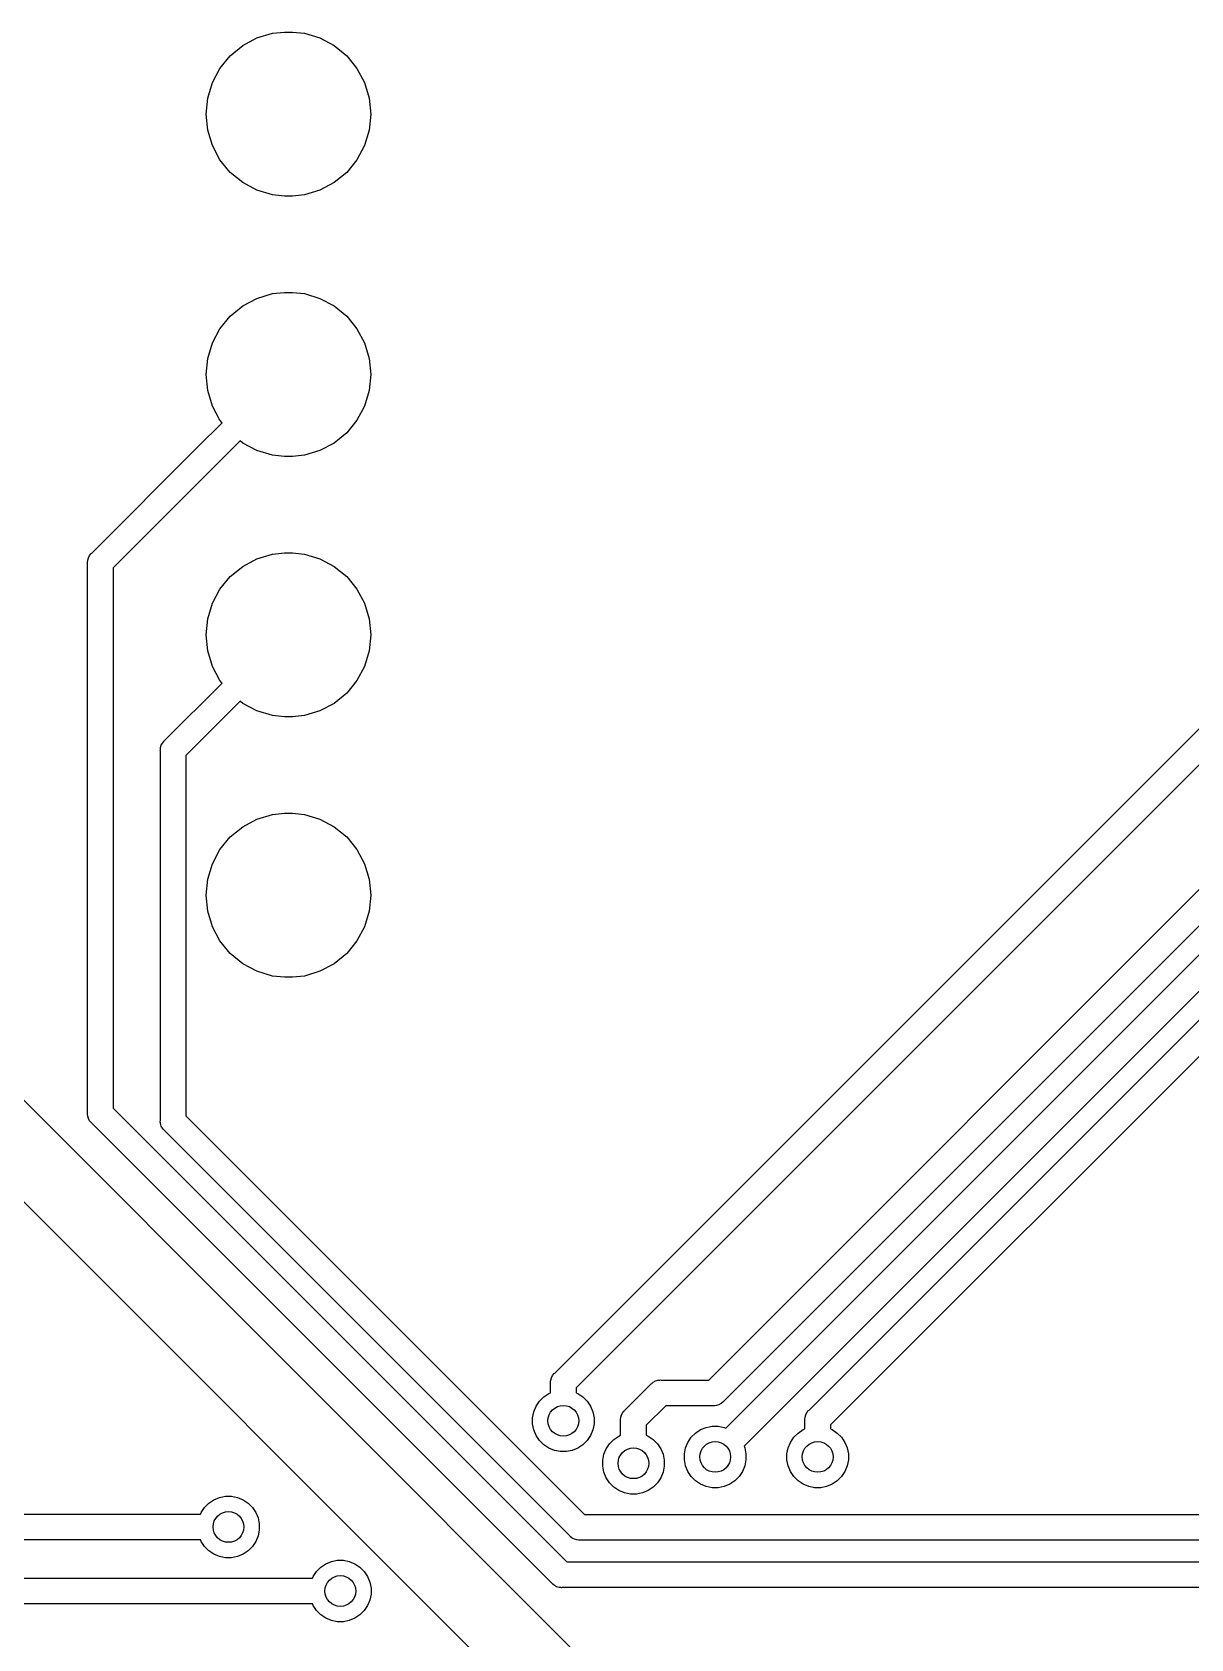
# Model space of a CAD drawing. Extents: x 0.8 to 4.31, y -4.31 to -0.81.
# Drawn here: x 1.677 to 2.122, y -3.135 to -2.518 of the extents above; entities that cross this region are included whole.
import ezdxf

# ---------------------------------------------------------------- set-up
doc = ezdxf.new("R2010")
doc.units = 0
doc.header["$MEASUREMENT"] = 0
doc.layers.add('BLACK', color=7, linetype='CONTINUOUS')

msp = doc.modelspace()

# ---------------------------------------------------------------- linework, layer by layer
at = {"layer": 'BLACK', "linetype": 'CONTINUOUS'}
for p, q in [((1.76884, -2.51817), (1.77347, -2.51772)), ((1.77347, -2.51772), (1.77656, -2.51772)), ((1.77656, -2.51772), (1.78119, -2.51817)), ((1.75264, -2.52683), (1.75743, -2.5229)), ((1.75743, -2.5229), (1.7629, -2.51997)), ((1.7629, -2.51997), (1.76884, -2.51817)), ((1.78119, -2.51817), (1.78713, -2.51997)), ((1.78713, -2.51997), (1.7926, -2.5229)), ((1.7926, -2.5229), (1.79739, -2.52683)), ((1.7487, -2.53163), (1.75264, -2.52683)), ((1.79739, -2.52683), (1.80133, -2.53163)), ((1.74578, -2.5371), (1.7487, -2.53163)), ((1.80133, -2.53163), (1.80426, -2.5371)), ((1.74398, -2.54304), (1.74578, -2.5371)), ((1.80426, -2.5371), (1.80606, -2.54304)), ((1.74337, -2.54921), (1.74398, -2.54304)), ((1.80606, -2.54304), (1.80666, -2.54921)), ((1.74398, -2.55539), (1.74337, -2.54921)), ((1.80666, -2.54921), (1.80606, -2.55539)), ((1.74578, -2.56132), (1.74398, -2.55539)), ((1.80606, -2.55539), (1.80426, -2.56132)), ((1.7487, -2.5668), (1.74578, -2.56132)), ((1.75264, -2.57159), (1.7487, -2.5668)), ((1.80133, -2.5668), (1.79739, -2.57159)), ((1.80426, -2.56132), (1.80133, -2.5668)), ((1.75743, -2.57553), (1.75264, -2.57159)), ((1.79739, -2.57159), (1.7926, -2.57553)), ((1.7629, -2.57845), (1.75743, -2.57553)), ((1.76884, -2.58025), (1.7629, -2.57845)), ((1.78713, -2.57845), (1.78119, -2.58025)), ((1.7926, -2.57553), (1.78713, -2.57845)), ((1.77347, -2.58071), (1.76884, -2.58025)), ((1.77656, -2.58071), (1.77347, -2.58071)), ((1.78119, -2.58025), (1.77656, -2.58071)), ((1.75743, -2.6229), (1.7629, -2.61997)), ((1.7629, -2.61997), (1.76884, -2.61817)), ((1.76884, -2.61817), (1.77347, -2.61772)), ((1.77347, -2.61772), (1.77656, -2.61772)), ((1.77656, -2.61772), (1.78119, -2.61817)), ((1.78119, -2.61817), (1.78713, -2.61997)), ((1.78713, -2.61997), (1.7926, -2.6229)), ((1.7487, -2.63163), (1.75264, -2.62683)), ((1.75264, -2.62683), (1.75743, -2.6229)), ((1.7926, -2.6229), (1.79739, -2.62683)), ((1.79739, -2.62683), (1.80133, -2.63163)), ((1.74578, -2.6371), (1.7487, -2.63163)), ((1.80133, -2.63163), (1.80426, -2.6371)), ((1.74398, -2.64304), (1.74578, -2.6371)), ((1.80426, -2.6371), (1.80606, -2.64304)), ((1.74337, -2.64921), (1.74398, -2.64304)), ((1.80606, -2.64304), (1.80666, -2.64921)), ((1.74398, -2.65539), (1.74337, -2.64921)), ((1.80666, -2.64921), (1.80606, -2.65539)), ((1.74578, -2.66132), (1.74398, -2.65539)), ((1.80606, -2.65539), (1.80426, -2.66132)), ((1.7487, -2.6668), (1.74578, -2.66132)), ((1.80426, -2.66132), (1.80133, -2.6668)), ((1.74021, -2.67706), (1.7495, -2.66777)), ((1.7495, -2.66777), (1.7487, -2.6668)), ((1.79739, -2.67159), (1.7926, -2.67553)), ((1.80133, -2.6668), (1.79739, -2.67159)), ((1.69945, -2.71782), (1.74021, -2.67706)), ((1.74021, -2.67706), (1.74021, -2.67706)), ((1.75646, -2.67473), (1.74717, -2.68402)), ((1.75743, -2.67553), (1.75646, -2.67473)), ((1.7629, -2.67845), (1.75743, -2.67553)), ((1.7926, -2.67553), (1.78713, -2.67845)), ((1.74717, -2.68402), (1.70768, -2.72351)), ((1.74717, -2.68402), (1.74717, -2.68402)), ((1.76884, -2.68025), (1.7629, -2.67845)), ((1.77347, -2.68071), (1.76884, -2.68025)), ((1.77656, -2.68071), (1.77347, -2.68071)), ((1.78119, -2.68025), (1.77656, -2.68071)), ((1.78713, -2.67845), (1.78119, -2.68025)), ((1.87732, -3.03277), (2.22015, -2.68995)), ((1.93649, -3.03543), (2.28014, -2.69178)), ((2.22584, -2.69818), (1.88555, -3.03846)), ((2.28837, -2.69747), (1.94218, -3.04366)), ((1.69781, -2.72147), (1.69791, -2.72051)), ((1.69783, -2.72171), (1.69781, -2.72147)), ((1.69791, -2.72051), (1.69819, -2.71958)), ((1.69819, -2.71958), (1.69864, -2.71873)), ((1.69864, -2.71873), (1.69911, -2.71816)), ((1.69911, -2.71816), (1.69926, -2.71798)), ((1.69911, -2.71816), (1.69911, -2.71816)), ((1.69926, -2.71798), (1.69945, -2.71782)), ((1.75743, -2.7229), (1.7629, -2.71997)), ((1.7629, -2.71997), (1.76884, -2.71817)), ((1.76884, -2.71817), (1.77347, -2.71772)), ((1.77347, -2.71772), (1.77656, -2.71772)), ((1.77656, -2.71772), (1.78119, -2.71817)), ((1.78119, -2.71817), (1.78713, -2.71997)), ((1.78713, -2.71997), (1.7926, -2.7229)), ((1.69783, -2.93283), (1.69783, -2.72171)), ((1.70768, -2.72351), (1.70768, -2.93103)), ((1.7487, -2.73163), (1.75264, -2.72683)), ((1.75264, -2.72683), (1.75743, -2.7229)), ((1.7926, -2.7229), (1.79739, -2.72683)), ((1.79739, -2.72683), (1.80133, -2.73163)), ((1.74578, -2.7371), (1.7487, -2.73163)), ((1.80133, -2.73163), (1.80426, -2.7371)), ((1.74398, -2.74304), (1.74578, -2.7371)), ((1.80426, -2.7371), (1.80606, -2.74304)), ((1.74337, -2.74921), (1.74398, -2.74304)), ((1.80606, -2.74304), (1.80666, -2.74921)), ((1.74398, -2.75539), (1.74337, -2.74921)), ((1.80666, -2.74921), (1.80606, -2.75539)), ((1.74578, -2.76132), (1.74398, -2.75539)), ((1.80606, -2.75539), (1.80426, -2.76132)), ((1.5048, -2.75951), (2.11389, -3.3686)), ((1.7487, -2.7668), (1.74578, -2.76132)), ((1.80426, -2.76132), (1.80133, -2.7668)), ((1.72742, -2.78985), (1.7495, -2.76777)), ((1.7495, -2.76777), (1.7487, -2.7668)), ((1.80133, -2.7668), (1.79739, -2.77159)), ((1.75646, -2.77473), (1.73565, -2.79554)), ((1.75743, -2.77553), (1.75646, -2.77473)), ((1.7629, -2.77845), (1.75743, -2.77553)), ((1.7926, -2.77553), (1.78713, -2.77845)), ((1.79739, -2.77159), (1.7926, -2.77553)), ((2.10954, -3.40323), (1.48532, -2.779)), ((1.76884, -2.78025), (1.7629, -2.77845)), ((1.77347, -2.78071), (1.76884, -2.78025)), ((1.77656, -2.78071), (1.77347, -2.78071)), ((1.78119, -2.78025), (1.77656, -2.78071)), ((1.78713, -2.77845), (1.78119, -2.78025)), ((1.94309, -3.05388), (2.2076, -2.78938)), ((1.72578, -2.7935), (1.7258, -2.79326)), ((1.7258, -2.79375), (1.72578, -2.7935)), ((1.7258, -2.79326), (1.72587, -2.79254)), ((1.7258, -2.79326), (1.7258, -2.79326)), ((1.7258, -2.93574), (1.7258, -2.79375)), ((1.72587, -2.79254), (1.72616, -2.79161)), ((1.72616, -2.79161), (1.72661, -2.79076)), ((1.72661, -2.79076), (1.72723, -2.79001)), ((1.72723, -2.79001), (1.72742, -2.78985)), ((1.73565, -2.79554), (1.73565, -2.93395)), ((2.21329, -2.79761), (1.95005, -3.06084)), ((1.75743, -2.8229), (1.7629, -2.81997)), ((1.7629, -2.81997), (1.76884, -2.81817)), ((1.76884, -2.81817), (1.77347, -2.81772)), ((1.77347, -2.81772), (1.77656, -2.81772)), ((1.77656, -2.81772), (1.78119, -2.81817)), ((1.78119, -2.81817), (1.78713, -2.81997)), ((1.78713, -2.81997), (1.7926, -2.8229)), ((1.75264, -2.82683), (1.75743, -2.8229)), ((1.7926, -2.8229), (1.79739, -2.82683)), ((1.97504, -3.047), (2.20054, -2.82149)), ((1.74578, -2.8371), (1.7487, -2.83163)), ((1.7487, -2.83163), (1.75264, -2.82683)), ((1.79739, -2.82683), (1.80133, -2.83163)), ((1.80133, -2.83163), (1.80426, -2.8371)), ((2.20623, -2.82972), (1.98327, -3.05268)), ((1.74398, -2.84304), (1.74578, -2.8371)), ((1.80426, -2.8371), (1.80606, -2.84304)), ((1.74337, -2.84921), (1.74398, -2.84304)), ((1.80606, -2.84304), (1.80666, -2.84921)), ((1.74398, -2.85539), (1.74337, -2.84921)), ((1.80666, -2.84921), (1.80606, -2.85539)), ((1.74578, -2.86132), (1.74398, -2.85539)), ((1.80606, -2.85539), (1.80426, -2.86132)), ((1.7487, -2.8668), (1.74578, -2.86132)), ((1.80426, -2.86132), (1.80133, -2.8668)), ((1.75264, -2.87159), (1.7487, -2.8668)), ((1.80133, -2.8668), (1.79739, -2.87159)), ((1.75743, -2.87553), (1.75264, -2.87159)), ((1.7629, -2.87845), (1.75743, -2.87553)), ((1.7926, -2.87553), (1.78713, -2.87845)), ((1.79739, -2.87159), (1.7926, -2.87553)), ((1.76884, -2.88025), (1.7629, -2.87845)), ((1.77347, -2.88071), (1.76884, -2.88025)), ((1.77656, -2.88071), (1.77347, -2.88071)), ((1.78119, -2.88025), (1.77656, -2.88071)), ((1.78713, -2.87845), (1.78119, -2.88025)), ((1.70768, -2.93103), (1.88196, -3.10531)), ((1.69781, -2.93307), (1.69783, -2.93283)), ((1.69783, -2.93331), (1.69781, -2.93307)), ((1.69791, -2.93404), (1.69783, -2.93331)), ((1.69783, -2.93331), (1.69783, -2.93331)), ((1.69819, -2.93496), (1.69791, -2.93404)), ((1.69864, -2.93582), (1.69819, -2.93496)), ((1.69926, -2.93657), (1.69864, -2.93582)), ((1.69945, -2.93672), (1.69926, -2.93657)), ((1.87627, -3.11355), (1.69945, -2.93672)), ((1.72578, -2.93598), (1.7258, -2.93574)), ((1.72587, -2.93695), (1.72578, -2.93598)), ((1.72616, -2.93788), (1.72587, -2.93695)), ((1.73565, -2.93395), (1.88879, -3.08709)), ((1.72661, -2.93873), (1.72616, -2.93788)), ((1.72696, -2.93916), (1.72661, -2.93873)), ((1.72723, -2.93948), (1.72696, -2.93916)), ((1.72742, -2.93963), (1.72723, -2.93948)), ((1.8831, -3.09532), (1.72742, -2.93963)), ((1.87569, -3.03642), (1.87571, -3.03618)), ((1.87571, -3.03618), (1.87578, -3.03546)), ((1.87571, -3.03618), (1.87571, -3.03618)), ((1.87578, -3.03546), (1.87606, -3.03453)), ((1.87606, -3.03453), (1.87652, -3.03367)), ((1.87652, -3.03367), (1.87713, -3.03293)), ((1.87713, -3.03293), (1.87732, -3.03277)), ((1.91461, -3.0367), (1.91517, -3.03624)), ((1.91517, -3.03624), (1.91603, -3.03579)), ((1.91517, -3.03624), (1.91517, -3.03624)), ((1.91517, -3.03624), (1.91517, -3.03624)), ((1.91603, -3.03579), (1.91695, -3.0355)), ((1.91695, -3.0355), (1.91768, -3.03543)), ((1.91768, -3.03543), (1.91792, -3.03541)), ((1.91768, -3.03543), (1.91768, -3.03543)), ((1.91792, -3.03541), (1.91816, -3.03543)), ((1.91816, -3.03543), (1.93649, -3.03543)), ((1.87146, -3.04356), (1.8731, -3.04192)), ((1.8731, -3.04192), (1.87504, -3.04062)), ((1.87504, -3.04062), (1.87571, -3.04035)), ((1.87571, -3.03666), (1.87569, -3.03642)), ((1.87571, -3.04035), (1.87571, -3.03666)), ((1.88555, -3.03846), (1.88555, -3.04035)), ((1.88555, -3.04035), (1.88623, -3.04062)), ((1.88623, -3.04062), (1.88816, -3.04192)), ((1.88816, -3.04192), (1.8898, -3.04356)), ((1.90427, -3.04705), (1.91427, -3.03705)), ((1.91427, -3.03705), (1.91442, -3.03686)), ((1.91442, -3.03686), (1.91461, -3.0367)), ((1.91461, -3.0367), (1.91461, -3.0367)), ((1.86882, -3.04993), (1.86927, -3.04765)), ((1.86927, -3.04765), (1.87016, -3.0455)), ((1.87016, -3.0455), (1.87146, -3.04356)), ((1.8898, -3.04356), (1.8911, -3.0455)), ((1.8911, -3.0455), (1.89199, -3.04765)), ((1.89199, -3.04765), (1.89244, -3.04993)), ((1.90301, -3.04881), (1.90346, -3.04795)), ((1.90346, -3.04795), (1.90392, -3.04739)), ((1.90392, -3.04739), (1.90408, -3.0472)), ((1.90392, -3.04739), (1.90392, -3.04739)), ((1.90408, -3.0472), (1.90427, -3.04705)), ((1.91996, -3.04528), (1.9125, -3.05274)), ((1.93829, -3.04528), (1.91996, -3.04528)), ((1.93853, -3.0453), (1.93829, -3.04528)), ((1.93877, -3.04528), (1.93853, -3.0453)), ((1.93949, -3.0452), (1.93877, -3.04528)), ((1.93877, -3.04528), (1.93877, -3.04528)), ((1.94042, -3.04492), (1.93949, -3.0452)), ((1.94127, -3.04447), (1.94042, -3.04492)), ((1.94202, -3.04385), (1.94127, -3.04447)), ((1.94218, -3.04366), (1.94202, -3.04385)), ((1.97378, -3.04875), (1.97423, -3.0479)), ((1.97423, -3.0479), (1.97485, -3.04715)), ((1.97485, -3.04715), (1.97504, -3.047)), ((1.86882, -3.05225), (1.86882, -3.04993)), ((1.86927, -3.05454), (1.86882, -3.05225)), ((1.87016, -3.05669), (1.86927, -3.05454)), ((1.89199, -3.05454), (1.8911, -3.05669)), ((1.89244, -3.05225), (1.89199, -3.05454)), ((1.89244, -3.04993), (1.89244, -3.05225)), ((1.90263, -3.0507), (1.90272, -3.04973)), ((1.90265, -3.05094), (1.90263, -3.0507)), ((1.90265, -3.05666), (1.90265, -3.05094)), ((1.90272, -3.04973), (1.90301, -3.04881)), ((1.9125, -3.05274), (1.9125, -3.05666)), ((1.93145, -3.05579), (1.93338, -3.05449)), ((1.93338, -3.05449), (1.93553, -3.0536)), ((1.93553, -3.0536), (1.93781, -3.05315)), ((1.93781, -3.05315), (1.94014, -3.05315)), ((1.94014, -3.05315), (1.94242, -3.0536)), ((1.94242, -3.0536), (1.94309, -3.05388)), ((1.97082, -3.05579), (1.97275, -3.05449)), ((1.97275, -3.05449), (1.97343, -3.05421)), ((1.9734, -3.05065), (1.97343, -3.05041)), ((1.97343, -3.05089), (1.9734, -3.05065)), ((1.97343, -3.0504), (1.9735, -3.04968)), ((1.97343, -3.05041), (1.97343, -3.0504)), ((1.97343, -3.05421), (1.97343, -3.05089)), ((1.9735, -3.04968), (1.97378, -3.04875)), ((1.98327, -3.05268), (1.98327, -3.05421)), ((1.98327, -3.05421), (1.98394, -3.05449)), ((1.98394, -3.05449), (1.98588, -3.05579)), ((1.87146, -3.05862), (1.87016, -3.05669)), ((1.8731, -3.06027), (1.87146, -3.05862)), ((1.87504, -3.06156), (1.8731, -3.06027)), ((1.88816, -3.06027), (1.88623, -3.06156)), ((1.8898, -3.05862), (1.88816, -3.06027)), ((1.8911, -3.05669), (1.8898, -3.05862)), ((1.89711, -3.06181), (1.8984, -3.05987)), ((1.8984, -3.05987), (1.90005, -3.05823)), ((1.90005, -3.05823), (1.90198, -3.05693)), ((1.90198, -3.05693), (1.90265, -3.05666)), ((1.9125, -3.05666), (1.91317, -3.05693)), ((1.91317, -3.05693), (1.9151, -3.05823)), ((1.9151, -3.05823), (1.91675, -3.05987)), ((1.91675, -3.05987), (1.91804, -3.06181)), ((1.92762, -3.06152), (1.92851, -3.05937)), ((1.92851, -3.05937), (1.9298, -3.05743)), ((1.9298, -3.05743), (1.93145, -3.05579)), ((1.95005, -3.06084), (1.95033, -3.06152)), ((1.96699, -3.06152), (1.96788, -3.05937)), ((1.96788, -3.05937), (1.96917, -3.05743)), ((1.96917, -3.05743), (1.97082, -3.05579)), ((1.98588, -3.05579), (1.98752, -3.05743)), ((1.98752, -3.05743), (1.98881, -3.05937)), ((1.98881, -3.05937), (1.9897, -3.06152)), ((1.87719, -3.06245), (1.87504, -3.06156)), ((1.87947, -3.0629), (1.87719, -3.06245)), ((1.88179, -3.0629), (1.87947, -3.0629)), ((1.88408, -3.06245), (1.88179, -3.0629)), ((1.88623, -3.06156), (1.88408, -3.06245)), ((1.89576, -3.06624), (1.89622, -3.06396)), ((1.89576, -3.06856), (1.89576, -3.06624)), ((1.89622, -3.06396), (1.89711, -3.06181)), ((1.91804, -3.06181), (1.91893, -3.06396)), ((1.91893, -3.06396), (1.91939, -3.06624)), ((1.91939, -3.06624), (1.91939, -3.06856)), ((1.92717, -3.0638), (1.92762, -3.06152)), ((1.92717, -3.06612), (1.92717, -3.0638)), ((1.92762, -3.06841), (1.92717, -3.06612)), ((1.95033, -3.06152), (1.95079, -3.0638)), ((1.95079, -3.06612), (1.95033, -3.06841)), ((1.95079, -3.0638), (1.95079, -3.06612)), ((1.96654, -3.0638), (1.96699, -3.06152)), ((1.96654, -3.06612), (1.96654, -3.0638)), ((1.96699, -3.06841), (1.96654, -3.06612)), ((1.9897, -3.06152), (1.99016, -3.0638)), ((1.99016, -3.06612), (1.9897, -3.06841)), ((1.99016, -3.0638), (1.99016, -3.06612)), ((1.89622, -3.07085), (1.89576, -3.06856)), ((1.89711, -3.073), (1.89622, -3.07085)), ((1.8984, -3.07493), (1.89711, -3.073)), ((1.91804, -3.073), (1.91675, -3.07493)), ((1.91893, -3.07085), (1.91804, -3.073)), ((1.91939, -3.06856), (1.91893, -3.07085)), ((1.92851, -3.07056), (1.92762, -3.06841)), ((1.9298, -3.07249), (1.92851, -3.07056)), ((1.93145, -3.07413), (1.9298, -3.07249)), ((1.94815, -3.07249), (1.94651, -3.07413)), ((1.94944, -3.07056), (1.94815, -3.07249)), ((1.95033, -3.06841), (1.94944, -3.07056)), ((1.96788, -3.07056), (1.96699, -3.06841)), ((1.96917, -3.07249), (1.96788, -3.07056)), ((1.97082, -3.07413), (1.96917, -3.07249)), ((1.98752, -3.07249), (1.98588, -3.07413)), ((1.98881, -3.07056), (1.98752, -3.07249)), ((1.9897, -3.06841), (1.98881, -3.07056)), ((1.90005, -3.07658), (1.8984, -3.07493)), ((1.90198, -3.07787), (1.90005, -3.07658)), ((1.90413, -3.07876), (1.90198, -3.07787)), ((1.90641, -3.07921), (1.90413, -3.07876)), ((1.90874, -3.07921), (1.90641, -3.07921)), ((1.91102, -3.07876), (1.90874, -3.07921)), ((1.91317, -3.07787), (1.91102, -3.07876)), ((1.9151, -3.07658), (1.91317, -3.07787)), ((1.91675, -3.07493), (1.9151, -3.07658)), ((1.93338, -3.07543), (1.93145, -3.07413)), ((1.93553, -3.07632), (1.93338, -3.07543)), ((1.93781, -3.07677), (1.93553, -3.07632)), ((1.94014, -3.07677), (1.93781, -3.07677)), ((1.94242, -3.07632), (1.94014, -3.07677)), ((1.94457, -3.07543), (1.94242, -3.07632)), ((1.94651, -3.07413), (1.94457, -3.07543)), ((1.97275, -3.07543), (1.97082, -3.07413)), ((1.9749, -3.07632), (1.97275, -3.07543)), ((1.97718, -3.07677), (1.9749, -3.07632)), ((1.97951, -3.07677), (1.97718, -3.07677)), ((1.98179, -3.07632), (1.97951, -3.07677)), ((1.98394, -3.07543), (1.98179, -3.07632)), ((1.98588, -3.07413), (1.98394, -3.07543)), ((1.7415, -3.08627), (1.74279, -3.08433)), ((1.74279, -3.08433), (1.74444, -3.08269)), ((1.74444, -3.08269), (1.74637, -3.0814)), ((1.74637, -3.0814), (1.74852, -3.08051)), ((1.74852, -3.08051), (1.75081, -3.08005)), ((1.75081, -3.08005), (1.75313, -3.08005)), ((1.75313, -3.08005), (1.75541, -3.08051)), ((1.75541, -3.08051), (1.75756, -3.0814)), ((1.75756, -3.0814), (1.7595, -3.08269)), ((1.7595, -3.08269), (1.76114, -3.08433)), ((1.76114, -3.08433), (1.76244, -3.08627)), ((1.52929, -3.08694), (1.74122, -3.08694)), ((1.74122, -3.08694), (1.7415, -3.08627)), ((1.76244, -3.08627), (1.76333, -3.08842)), ((1.76333, -3.08842), (1.76378, -3.0907)), ((1.76378, -3.0907), (1.76378, -3.09303)), ((1.88879, -3.08709), (2.53516, -3.08709)), ((1.74122, -3.09679), (1.52749, -3.09679)), ((1.7415, -3.09746), (1.74122, -3.09679)), ((1.74279, -3.09939), (1.7415, -3.09746)), ((1.76244, -3.09746), (1.76114, -3.09939)), ((1.76333, -3.09531), (1.76244, -3.09746)), ((1.76378, -3.09303), (1.76333, -3.09531)), ((1.88325, -3.0955), (1.8831, -3.09532)), ((1.88344, -3.09566), (1.88325, -3.0955)), ((1.88383, -3.09598), (1.88344, -3.09566)), ((1.88344, -3.09566), (1.88344, -3.09566)), ((1.884, -3.09612), (1.88383, -3.09598)), ((1.88486, -3.09658), (1.884, -3.09612)), ((1.88578, -3.09686), (1.88486, -3.09658)), ((1.88651, -3.09693), (1.88578, -3.09686)), ((1.88675, -3.09695), (1.88651, -3.09693)), ((1.88651, -3.09693), (1.88651, -3.09693)), ((1.88699, -3.09693), (1.88675, -3.09695)), ((2.53337, -3.09693), (1.88699, -3.09693)), ((1.74444, -3.10104), (1.74279, -3.09939)), ((1.74637, -3.10233), (1.74444, -3.10104)), ((1.74852, -3.10322), (1.74637, -3.10233)), ((1.75081, -3.10367), (1.74852, -3.10322)), ((1.75313, -3.10367), (1.75081, -3.10367)), ((1.75541, -3.10322), (1.75313, -3.10367)), ((1.75756, -3.10233), (1.75541, -3.10322)), ((1.7595, -3.10104), (1.75756, -3.10233)), ((1.76114, -3.09939), (1.7595, -3.10104)), ((1.78448, -3.11088), (1.78577, -3.10894)), ((1.78577, -3.10894), (1.78742, -3.1073)), ((1.78742, -3.1073), (1.78935, -3.106)), ((1.78935, -3.106), (1.7915, -3.10511)), ((1.7915, -3.10511), (1.79378, -3.10466)), ((1.79378, -3.10466), (1.79611, -3.10466)), ((1.79611, -3.10466), (1.79839, -3.10511)), ((1.79839, -3.10511), (1.80054, -3.106)), ((1.80054, -3.106), (1.80248, -3.1073)), ((1.80248, -3.1073), (1.80412, -3.10894)), ((1.80412, -3.10894), (1.80541, -3.11088)), ((1.88196, -3.10531), (2.34222, -3.10531)), ((1.52884, -3.11155), (1.7842, -3.11155)), ((1.7842, -3.11155), (1.78448, -3.11088)), ((1.80541, -3.11088), (1.8063, -3.11302)), ((1.8063, -3.11302), (1.80676, -3.11531)), ((1.80676, -3.11531), (1.80676, -3.11763)), ((1.87642, -3.11373), (1.87627, -3.11355)), ((1.87661, -3.11389), (1.87642, -3.11373)), ((1.87717, -3.11435), (1.87661, -3.11389)), ((1.87762, -3.11459), (1.87717, -3.11435)), ((1.87803, -3.1148), (1.87762, -3.11459)), ((1.87896, -3.11509), (1.87803, -3.1148)), ((1.87968, -3.11516), (1.87896, -3.11509)), ((1.87992, -3.11518), (1.87968, -3.11516)), ((1.87968, -3.11516), (1.87968, -3.11516)), ((1.88016, -3.11516), (1.87992, -3.11518)), ((2.34042, -3.11516), (1.88016, -3.11516)), ((1.7842, -3.12139), (1.52704, -3.12139)), ((1.78448, -3.12206), (1.7842, -3.12139)), ((1.78577, -3.124), (1.78448, -3.12206)), ((1.80541, -3.12206), (1.80412, -3.124)), ((1.8063, -3.11992), (1.80541, -3.12206)), ((1.80676, -3.11763), (1.8063, -3.11992)), ((1.78742, -3.12564), (1.78577, -3.124)), ((1.78935, -3.12694), (1.78742, -3.12564)), ((1.7915, -3.12783), (1.78935, -3.12694)), ((1.79378, -3.12828), (1.7915, -3.12783)), ((1.79611, -3.12828), (1.79378, -3.12828)), ((1.79839, -3.12783), (1.79611, -3.12828)), ((1.80054, -3.12694), (1.79839, -3.12783)), ((1.80248, -3.12564), (1.80054, -3.12694)), ((1.80412, -3.124), (1.80248, -3.12564))]:
    msp.add_line(p, q, dxfattribs=at)
at = {"layer": 'BLACK'}
for centre in [(1.88063, -3.05109), (1.93898, -3.06496), (1.97835, -3.06496), (1.90758, -3.0674), (1.75197, -3.09186), (1.79495, -3.11647)]:
    msp.add_circle(centre, 0.005906, dxfattribs=at)

doc.saveas('drawing.dxf')
